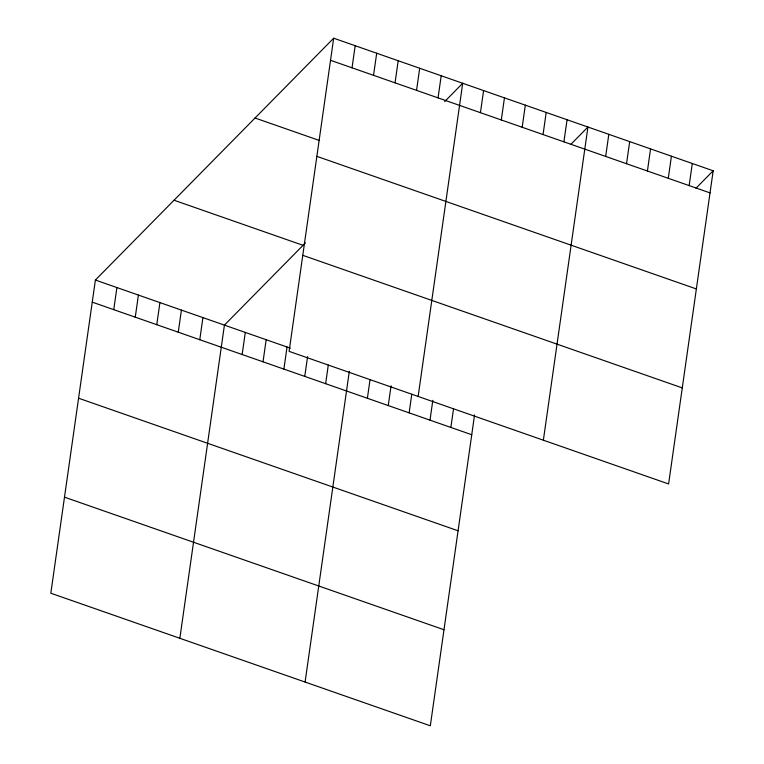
<?xml version="1.0" encoding="UTF-8"?>
<svg xmlns="http://www.w3.org/2000/svg" width="764" height="764" viewBox="0 0 764 764"><rect width="100%" height="100%" fill="white"/><g stroke="black" fill="none" stroke-linecap="round" stroke-linejoin="round"><path stroke-width="1.15" d="M333.677 38.2L289.107 351.364L668.605 483.956L713.175 170.783L333.677 38.2L95.395 280.044L50.825 593.217L430.323 725.8L474.559 414.957M113.75 309.668L116.902 287.56M135.257 317.175L138.408 295.076M156.763 324.69L159.915 302.582M178.27 332.206L181.412 310.098M199.776 339.722L202.918 317.614M179.855 638.293L224.425 325.12L305.399 242.942M242.15 354.525L245.301 332.416M263.026 361.821L266.168 339.713M283.893 369.107L287.044 346.999M304.769 376.404L307.586 356.616M352.032 67.824L355.184 45.716M325.636 383.69L328.291 365.077M373.539 75.33L376.69 53.222M305.084 682.042L349.329 371.208M395.045 82.846L398.197 60.738M367.388 398.273L370.034 379.66M416.552 90.362L419.694 68.254M388.255 405.569L391.072 385.791M438.058 97.878L441.2 75.77M409.132 412.866L411.777 394.243M418.137 396.449L462.707 83.276L444.686 101.564M429.998 420.152L432.816 400.374M480.432 112.68L483.583 90.572M450.875 427.448L453.52 408.826M501.308 119.967L504.45 97.868M522.175 127.263L525.326 105.155M543.051 134.559L546.193 112.451M563.918 141.846L567.069 119.738M543.366 440.198L587.936 127.034L570.737 144.492M605.671 156.429L608.812 134.321M626.537 163.725L629.689 141.617M647.414 171.021L650.556 148.913M668.28 178.308L671.432 156.2M689.157 185.604L692.299 163.496M695.975 188.24L713.175 170.783M330.535 60.308L710.033 192.891M255.042 118.009L319.562 140.547M316.859 156.353L696.357 288.945M174.03 200.235L303.06 245.32M302.773 255.319L682.271 387.902M95.395 280.044L290.339 348.155M92.253 302.152L471.751 434.735M78.577 398.206L458.075 530.789M64.491 497.163L443.989 629.746"/></g></svg>
